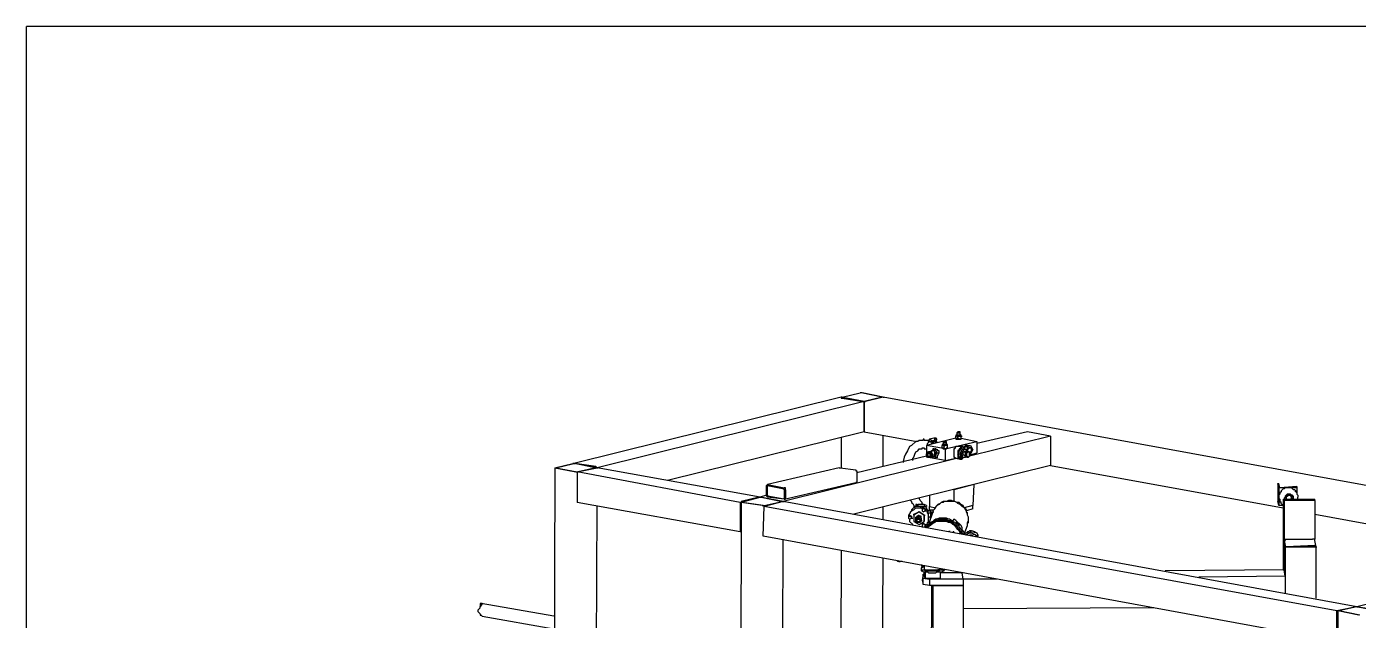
# Model space of a CAD drawing. Extents: x 41 to 1544, y 35 to 1189.
# Drawn here: x 40.6 to 344.3, y 1053.4 to 1188.7 of the extents above; entities that cross this region are included whole.
import ezdxf

# ---------------------------------------------------------------- set-up
doc = ezdxf.new("R2010")
doc.units = 0
doc.layers.add('2345-64C-02_Sort_layout', color=7, linetype='CONTINUOUS')

msp = doc.modelspace()

# ---------------------------------------------------------------- linework, layer by layer
at = {"layer": '2345-64C-02_Sort_layout', "color": 7}
for points in [[(40.56, 35.04), (40.56, 1188.72)], [(1543.6801, 1188.72), (40.56, 1188.72)], [(226.32, 1104.24), (165.36, 1089.12)], [(231.6, 1103.28), (170.64, 1088.16)], [(231.6, 1103.28), (231.6, 1096.3199), (186.72, 1085.28)], [(226.32, 1104.24), (226.32, 1104)], [(231.6, 1103.28), (226.32, 1104.24)], [(226.56, 1104.24), (226.32, 1104.24), (226.32, 1104), (226.56, 1104)], [(226.56, 1104.24), (230.64, 1105.2)], [(226.56, 1104.24), (230.64, 1105.2)], [(226.56, 1104.24), (231.36, 1103.28), (231.6, 1103.28)], [(226.56, 1104), (231.36, 1103.28)], [(230.88, 1105.2), (230.64, 1105.2)], [(231.12, 1105.2), (230.64, 1105.2)], [(235.68, 1104.24), (230.88, 1105.2)], [(235.92, 1104.24), (231.12, 1105.2)], [(231.36, 1103.28), (231.84, 1103.28)], [(235.68, 1104.24), (231.6, 1103.28)], [(231.6, 1102.8), (231.6, 1103.28), (231.84, 1103.28)], [(231.6, 1096.8), (231.6, 1102.8)], [(235.92, 1104.24), (231.84, 1103.28)], [(235.92, 1104.24), (231.84, 1103.28)], [(235.92, 1104.24), (236.16, 1104.24)], [(409.2, 1072.5601), (235.92, 1104.24)], [(231.6, 1096.3199), (231.6, 1096.7999)], [(226.32, 1095.12), (226.32, 1088.16)], [(274.08, 1095.36), (274.08, 1088.64), (229.2, 1077.6)], [(231.6, 1096.3199), (243.6, 1094.16)], [(235.92, 1088.4), (235.92, 1095.6)], [(246.24, 1094.4), (245.28, 1094.4), (245.28, 1094.64), (245.04, 1094.64), (245.04, 1094.4), (244.08, 1094.4), (243.84, 1094.16), (243.36, 1094.16), (242.4, 1093.2), (241.92, 1092.96), (241.44, 1092), (240.96, 1091.28), (240.72, 1090.5599), (240.48, 1089.6), (240.48, 1089.36)], [(252.48, 1094.88), (245.76, 1093.2)], [(246, 1093.2), (246, 1093.6799), (246.24, 1093.9199), (246.24, 1094.16), (247.2, 1093.92)], [(246.48, 1094.64), (246.24, 1094.4)], [(246.48, 1094.4), (246.24, 1094.4), (246.24, 1094.16), (246.48, 1094.16), (246.48, 1094.4)], [(246.24, 1094.16), (246.48, 1094.16)], [(246.24, 1094.16), (246.48, 1094.16)], [(246.24, 1094.16), (246.48, 1094.16)], [(247.44, 1094.88), (246.48, 1094.64)], [(246.96, 1094.4), (246.72, 1094.64), (246.48, 1094.64)], [(246.48, 1094.16), (246.96, 1094.16), (246.96, 1094.4)], [(246.72, 1094.16), (246.96, 1094.16)], [(246.72, 1094.16), (246.96, 1094.16)], [(246.96, 1094.16), (247.2, 1094.4), (247.44, 1094.4)], [(246.96, 1093.4399), (246.96, 1093.6799), (247.44, 1094.16), (247.68, 1094.16), (247.92, 1093.9199)], [(246.96, 1094.16), (247.2, 1094.16)], [(246.96, 1093.4399), (246.96, 1093.6799), (247.2, 1093.9199)], [(247.2, 1093.92), (247.2, 1094.16), (247.2, 1094.4), (247.92, 1094.4)], [(247.2, 1093.92), (247.44, 1094.16), (247.92, 1094.16)], [(247.2, 1093.92), (247.44, 1093.92)], [(247.68, 1094.88), (247.44, 1094.88)], [(247.68, 1094.88), (247.44, 1094.88)], [(247.68, 1094.4), (247.44, 1094.4)], [(248.4, 1093.92), (247.92, 1093.9199), (247.44, 1094.16)], [(247.68, 1094.64), (247.68, 1094.88)], [(247.92, 1094.88), (247.68, 1094.88)], [(247.68, 1094.88), (247.92, 1094.88)], [(247.68, 1094.88), (247.92, 1094.88)], [(247.68, 1094.88), (247.92, 1094.88), (247.68, 1094.88)], [(247.68, 1094.88), (247.92, 1094.88)], [(247.68, 1094.4), (247.68, 1094.64)], [(248.16, 1094.64), (247.68, 1094.64)], [(247.68, 1094.16), (247.92, 1094.16)], [(248.16, 1094.64), (247.92, 1094.88)], [(247.92, 1094.88), (248.16, 1094.88)], [(248.16, 1094.64), (247.92, 1094.4), (248.16, 1094.4)], [(247.92, 1094.16), (247.92, 1094.4)], [(247.92, 1094.16), (247.92, 1093.9199)], [(247.92, 1094.16), (248.16, 1094.16)], [(249.6, 1093.6801), (249.6, 1093.4399), (249.36, 1093.4399), (249.36, 1093.2)], [(249.6, 1094.16), (249.6, 1093.92)], [(249.84, 1093.92), (250.32, 1093.9199), (250.32, 1094.16), (249.6, 1094.16), (249.6, 1093.9199), (249.84, 1093.9199), (249.6, 1093.9199)], [(249.6, 1093.92), (249.6, 1093.4399)], [(250.32, 1093.4399), (249.6, 1093.4399)], [(250.32, 1093.92), (249.84, 1093.9199)], [(250.08, 1092.48), (257.28, 1094.16)], [(250.32, 1093.92), (250.32, 1094.16)], [(250.32, 1093.4399), (250.32, 1093.92)], [(250.56, 1093.2), (250.56, 1093.4399), (250.32, 1093.4399), (250.32, 1093.6799)], [(250.56, 1093.2), (250.56, 1093.4399)], [(252.72, 1095.84), (252.72, 1095.6), (252.48, 1095.6), (252.48, 1095.36)], [(252.72, 1095.36), (252.48, 1095.36)], [(252.96, 1094.88), (252.96, 1094.64), (252.72, 1094.64), (252.48, 1094.88), (252.48, 1095.36)], [(252.72, 1095.36), (252.48, 1095.36)], [(252.48, 1094.88), (252.72, 1094.88)], [(252.48, 1094.88), (252.72, 1094.88)], [(252.48, 1094.88), (252.48, 1094.64), (252.72, 1094.64)], [(252.96, 1096.3199), (252.72, 1096.08)], [(252.96, 1096.08), (253.44, 1096.08), (253.44, 1096.3199), (252.96, 1096.3199), (252.96, 1096.08), (252.72, 1096.08)], [(252.72, 1096.08), (252.72, 1095.6)], [(253.44, 1095.6), (252.72, 1095.6)], [(252.72, 1095.36), (253.44, 1095.36)], [(252.96, 1095.12), (252.96, 1095.36), (252.72, 1095.36)], [(252.72, 1094.64), (253.44, 1094.64), (253.68, 1094.64), (253.68, 1094.88), (253.68, 1095.36)], [(253.44, 1096.08), (252.96, 1096.08)], [(253.44, 1095.36), (253.2, 1095.36), (252.96, 1095.12)], [(253.68, 1094.88), (253.44, 1094.64), (253.2, 1094.64), (252.96, 1094.88), (252.96, 1095.12)], [(253.44, 1096.08), (253.44, 1096.3199)], [(253.44, 1095.6), (253.44, 1096.08)], [(253.68, 1095.36), (253.68, 1095.6), (253.44, 1095.84)], [(253.68, 1095.36), (253.44, 1095.36)], [(253.68, 1094.88), (253.68, 1095.36), (253.44, 1095.36)], [(253.68, 1095.36), (253.92, 1095.36)], [(253.68, 1094.88), (257.28, 1094.16)], [(274.08, 1095.36), (255.6, 1090.8)], [(268.8, 1096.3199), (257.28, 1093.6801)], [(257.28, 1094.16), (257.28, 1091.52)], [(274.08, 1095.36), (268.8, 1096.3199)], [(245.76, 1090.8), (229.92, 1086.96)], [(242.64, 1089.84), (242.64, 1090.3199), (242.88, 1090.5599), (243.12, 1091.28), (243.36, 1091.76), (243.84, 1092), (244.08, 1092.48), (244.8, 1092.48), (244.8, 1092.72), (245.28, 1092.72), (245.28, 1092.48), (245.76, 1092.48)], [(250.08, 1092.48), (245.76, 1093.2)], [(245.76, 1093.2), (245.76, 1090.5601)], [(246.48, 1090.5601), (246, 1090.5599), (246, 1090.7999), (245.76, 1091.0399), (245.76, 1091.28), (246, 1091.52), (246, 1091.76), (246.24, 1091.76)], [(246, 1091.52), (245.76, 1091.28), (245.76, 1091.0399), (246, 1090.7999), (246, 1090.5599), (246.24, 1090.5599)], [(250.08, 1089.84), (245.76, 1090.5601)], [(246.48, 1090.8), (246.72, 1091.0399), (246.72, 1091.28), (246.48, 1091.28), (246.48, 1091.52), (246.24, 1091.52), (246, 1091.28), (246, 1091.0399), (246.24, 1090.7999), (246.48, 1090.7999)], [(246.24, 1091.76), (246.48, 1091.76)], [(246.48, 1090.5601), (246.72, 1090.5599), (246.72, 1091.52), (246.48, 1091.76), (246.24, 1091.76)], [(246.48, 1090.5601), (246.72, 1090.5599), (246.96, 1090.7999), (246.96, 1091.28), (246.72, 1091.52), (246.72, 1091.76), (246.24, 1091.76)], [(247.2, 1092), (246.48, 1091.76)], [(246.72, 1090.5601), (246.96, 1090.5599), (246.96, 1090.7999), (247.2, 1091.0399), (247.2, 1091.28), (246.96, 1091.52), (246.96, 1091.76), (246.48, 1091.76)], [(246.48, 1091.76), (246.96, 1091.76), (246.96, 1091.52), (247.2, 1091.28), (247.2, 1090.7999), (246.96, 1090.7999), (246.96, 1090.5599), (246.72, 1090.5599)], [(246.48, 1090.5601), (246.72, 1090.5601)], [(246.96, 1090.8), (246.96, 1091.52), (246.72, 1091.76)], [(246.72, 1090.5601), (246.96, 1090.5601)], [(246.96, 1092), (247.2, 1092.24)], [(246.96, 1090.5601), (247.44, 1090.8)], [(246.96, 1090.5601), (247.2, 1090.5599), (247.44, 1090.3199), (247.68, 1090.3199)], [(247.68, 1092.48), (247.2, 1092.24)], [(248.16, 1091.52), (248.16, 1091.76), (247.92, 1092), (247.92, 1092.24), (247.68, 1092.24), (247.44, 1092.48), (247.2, 1092.48), (247.2, 1092.24)], [(247.44, 1090.8), (247.68, 1090.7999), (247.68, 1091.76), (247.44, 1092), (247.2, 1092)], [(247.92, 1091.28), (247.92, 1091.52), (247.68, 1091.76), (247.68, 1092), (247.44, 1092)], [(248.16, 1090.5601), (248.64, 1091.52), (248.64, 1092), (248.4, 1092), (248.4, 1092.24), (248.16, 1092.24), (247.92, 1092.48), (247.68, 1092.48)], [(247.68, 1090.3199), (248.16, 1091.52)], [(247.68, 1090.8), (247.68, 1091.0399), (247.92, 1091.0399), (247.92, 1091.28)], [(247.68, 1090.3199), (248.16, 1090.5601)], [(247.68, 1090.3199), (248.16, 1090.5601)], [(248.16, 1091.52), (248.64, 1091.52)], [(248.16, 1090.5601), (248.4, 1090.5601)], [(249.6, 1093.2), (249.36, 1093.2)], [(249.84, 1092.72), (249.84, 1092.48), (249.6, 1092.48), (249.36, 1092.72), (249.36, 1093.2)], [(249.6, 1093.2), (249.36, 1093.2)], [(249.36, 1092.72), (249.6, 1092.72)], [(249.36, 1092.72), (249.6, 1092.72)], [(249.36, 1092.72), (249.6, 1092.48)], [(249.6, 1093.2), (250.08, 1093.2)], [(249.84, 1092.96), (249.84, 1093.2), (249.6, 1093.2)], [(249.6, 1092.48), (250.08, 1092.48), (250.32, 1092.48), (250.56, 1092.72), (250.56, 1093.2)], [(250.08, 1093.2), (249.84, 1092.96)], [(250.56, 1092.72), (250.32, 1092.72), (250.32, 1092.48), (250.08, 1092.48), (249.84, 1092.72), (249.84, 1092.96)], [(250.56, 1093.2), (250.32, 1093.2), (250.08, 1093.2)], [(250.56, 1092.72), (250.56, 1093.2), (250.08, 1093.2)], [(250.08, 1092.48), (250.08, 1089.84)], [(252.72, 1092.96), (252.48, 1092.96), (252.24, 1092.72), (252.24, 1092.48), (252, 1092.48), (252, 1090.5599), (252.24, 1090.5599), (252.24, 1090.3199), (252.48, 1090.3199)], [(252.96, 1092.96), (252.72, 1092.96)], [(253.92, 1092.96), (252.96, 1092.96)], [(253.68, 1092.96), (253.68, 1092.72), (253.44, 1092.72), (253.44, 1092.48), (253.2, 1092.48), (253.2, 1092.24), (252.96, 1092), (252.96, 1090.5599), (253.44, 1090.08), (253.92, 1090.08), (253.92, 1090.3199), (254.16, 1090.3199)], [(253.44, 1092.48), (252.96, 1091.28)], [(253.44, 1091.28), (252.96, 1091.28)], [(253.44, 1090.3199), (252.96, 1091.28)], [(253.44, 1092.48), (254.16, 1092.72)], [(253.68, 1092.24), (253.44, 1092.48)], [(254.16, 1092.24), (253.92, 1092.24), (253.68, 1092), (253.68, 1091.76), (253.44, 1091.52), (253.44, 1091.0399), (253.68, 1090.7999), (253.68, 1090.5599), (253.92, 1090.5599)], [(253.68, 1092.24), (253.44, 1091.28)], [(253.68, 1090.3199), (253.44, 1091.28)], [(254.4, 1092.48), (254.4, 1092.72), (254.16, 1092.72), (254.16, 1092.96), (253.68, 1092.96)], [(253.68, 1092.24), (254.64, 1092.48), (254.64, 1092.24)], [(254.4, 1092.24), (254.16, 1092.24), (254.16, 1092), (253.92, 1091.76), (253.92, 1091.52), (253.68, 1091.28), (253.68, 1091.0399), (253.92, 1091.0399), (253.92, 1090.5599), (254.64, 1090.5599), (254.88, 1090.7999)], [(253.68, 1090.3199), (254.4, 1090.5601), (254.64, 1090.5601)], [(253.92, 1090.5601), (254.16, 1090.5601)], [(254.64, 1092.48), (254.16, 1092.72)], [(254.4, 1092.24), (254.16, 1092.24)], [(254.4, 1091.04), (254.16, 1091.0399), (254.16, 1091.76), (254.4, 1091.76)], [(255.12, 1093.2), (254.64, 1093.2), (254.64, 1092.96), (254.4, 1092.96), (254.4, 1092.72)], [(254.4, 1092.72), (254.88, 1093.2), (255.12, 1093.2)], [(254.64, 1092.96), (254.4, 1092.48)], [(254.64, 1092.24), (254.4, 1092.24)], [(254.88, 1091.76), (254.88, 1092.24), (254.4, 1092.24)], [(254.88, 1091.76), (254.4, 1091.76)], [(254.4, 1091.76), (254.64, 1091.76)], [(254.4, 1091.04), (254.64, 1090.8)], [(254.4, 1090.5601), (254.64, 1090.5601)], [(254.64, 1092.96), (255.36, 1093.2), (255.84, 1093.2)], [(254.64, 1092.96), (255.12, 1092.96)], [(255.12, 1091.76), (254.88, 1091.76), (254.64, 1091.52), (254.64, 1090.7999), (254.88, 1090.7999), (254.88, 1090.5599)], [(254.88, 1090.8), (254.64, 1090.5601)], [(255.12, 1093.2), (254.88, 1093.2)], [(255.12, 1092.96), (254.88, 1092)], [(255.36, 1091.76), (255.12, 1091.76), (255.12, 1091.52), (254.88, 1091.52), (254.88, 1090.7999), (255.12, 1090.7999), (255.12, 1090.5599), (255.36, 1090.5599), (255.6, 1090.7999), (255.6, 1091.76), (255.36, 1091.76)], [(254.88, 1090.5601), (255.12, 1090.5601)], [(255.12, 1093.2), (255.36, 1093.2)], [(255.12, 1092.96), (255.84, 1093.2), (256.32, 1092.24)], [(256.08, 1092.24), (256.08, 1092.48), (255.84, 1092.72), (255.36, 1092.72), (255.36, 1092.48), (255.12, 1092.24), (255.12, 1091.76)], [(256.08, 1092.24), (256.08, 1092.48), (255.84, 1092.72), (255.36, 1092.72), (255.36, 1092.48), (255.12, 1092.24), (255.12, 1091.76)], [(255.36, 1091.76), (255.12, 1091.76)], [(255.6, 1092.72), (255.84, 1092.72)], [(255.6, 1091.52), (255.84, 1091.52), (255.84, 1091.76), (256.08, 1092), (256.08, 1092.24)], [(255.6, 1091.52), (255.84, 1091.52), (255.84, 1091.76), (256.08, 1092), (256.08, 1092.24)], [(255.6, 1091.04), (257.28, 1091.52)], [(255.6, 1091.28), (255.84, 1091.28)], [(255.84, 1091.28), (256.32, 1092.24)], [(161.04, 1088.16), (160.32, 864)], [(161.04, 1088.16), (165.12, 1089.12)], [(161.04, 1088.16), (165.84, 1087.2)], [(161.28, 1088.16), (165.36, 1089.12)], [(161.28, 1088.16), (166.08, 1087.2), (166.32, 1087.2)], [(165.6, 1089.12), (165.12, 1089.12)], [(170.64, 1088.16), (165.36, 1089.12)], [(165.36, 1089.12), (165.6, 1089.12)], [(165.6, 1089.12), (165.36, 1089.12)], [(170.4, 1088.16), (170.16, 1088.16), (165.6, 1089.12)], [(170.4, 1088.4), (165.6, 1089.12)], [(166.08, 1087.2), (170.64, 1088.16)], [(170.4, 1088.16), (166.32, 1087.2)], [(170.4, 1088.16), (166.32, 1087.2)], [(170.4, 1088.16), (170.64, 1088.16), (170.4, 1088.4)], [(170.64, 1088.16), (170.88, 1088.16)], [(207.84, 1081.4399), (170.64, 1088.16)], [(225.84, 1088.16), (209.52, 1084.3199)], [(252.96, 1090.3199), (213.12, 1080.48)], [(225.84, 1088.16), (226.08, 1088.16)], [(226.08, 1088.16), (229.68, 1087.6801)], [(229.68, 1087.6801), (229.68, 1087.4399), (229.92, 1087.4399), (229.92, 1087.2), (229.92, 1085.04)], [(250.08, 1089.84), (252.48, 1090.3199)], [(252.48, 1090.3199), (253.44, 1090.08)], [(253.68, 1090.3199), (253.44, 1090.3199)], [(274.08, 1088.64), (327.12, 1079.04)], [(165.84, 1087.2), (166.32, 1087.2)], [(166.08, 1087.2), (166.08, 1080.24)], [(203.28, 1080.24), (166.08, 1087.2)], [(209.52, 1084.3199), (209.28, 1084.08)], [(209.52, 1084.3199), (213.36, 1083.6)], [(213.36, 1080.96), (229.68, 1084.8)], [(229.92, 1085.04), (229.92, 1084.7999), (229.68, 1084.7999)], [(256.56, 1084.3199), (252, 1083.12)], [(256.56, 1084.3199), (256.32, 1079.52)], [(326.16, 1083.6), (325.92, 1084.5601), (326.16, 1084.5601)], [(325.92, 1084.5601), (325.92, 1080.48)], [(326.4, 1083.6), (326.16, 1084.5601)], [(203.28, 1080.24), (207.84, 1081.4399), (208.08, 1081.4399)], [(207.6, 1081.4399), (203.52, 1080.48)], [(208.08, 1081.4399), (207.84, 1081.4399), (203.76, 1080.48)], [(208.08, 1081.4399), (207.6, 1081.4399)], [(209.28, 1081.92), (207.84, 1081.4399)], [(213.12, 1080.48), (207.84, 1081.4399)], [(207.84, 1081.4399), (208.08, 1081.4399)], [(208.08, 1081.4399), (212.88, 1080.48)], [(208.08, 1081.4399), (212.88, 1080.48), (213.12, 1080.48), (212.88, 1080.48)], [(209.28, 1081.92), (209.28, 1084.08)], [(209.28, 1081.92), (209.28, 1081.6799), (209.52, 1081.6799), (209.52, 1081.4399)], [(209.52, 1084.08), (213.36, 1083.36)], [(209.52, 1084.08), (209.52, 1083.84)], [(209.52, 1081.92), (209.52, 1083.84)], [(209.52, 1081.92), (209.52, 1081.6799)], [(213.36, 1080.96), (209.52, 1081.6801)], [(213.36, 1080.96), (209.52, 1081.4399)], [(213.6, 1083.12), (213.6, 1083.6), (213.36, 1083.6)], [(213.36, 1083.12), (213.36, 1083.36)], [(213.36, 1083.12), (213.36, 1081.2)], [(213.6, 1083.12), (213.6, 1081.2)], [(246.48, 1081.92), (246.48, 1079.28)], [(252, 1083.12), (252, 1080.48)], [(330, 1082.64), (330, 1082.88), (329.76, 1083.12), (329.52, 1083.12), (329.04, 1083.6), (327.6, 1083.6), (327.36, 1083.36), (327.12, 1083.36), (326.64, 1082.88), (326.64, 1082.64), (326.4, 1082.4), (326.4, 1082.16), (326.16, 1081.9199), (326.16, 1081.2), (326.4, 1080.96), (326.4, 1080.48)], [(326.16, 1083.6), (326.16, 1079.52)], [(330.24, 1083.6), (326.16, 1083.6)], [(330.24, 1083.84), (326.4, 1083.6)], [(329.52, 1080.96), (329.52, 1081.6799), (329.28, 1081.6799), (329.28, 1081.9199), (329.04, 1081.9199), (328.8, 1082.16), (328.08, 1082.16), (327.6, 1081.6799), (327.6, 1081.4399), (327.36, 1081.2), (327.6, 1080.96)], [(327.84, 1081.6801), (328.32, 1082.16), (328.32, 1081.92), (328.32, 1081.9199), (328.08, 1081.9199), (328.08, 1081.6799)], [(328.08, 1081.6801), (328.08, 1081.6799), (327.84, 1081.6799)], [(327.84, 1081.6801), (328.08, 1081.6801)], [(328.08, 1081.6801), (327.84, 1081.6799), (327.84, 1081.2), (327.84, 1081.4399), (327.84, 1081.6799)], [(327.84, 1081.6801), (327.84, 1080.96), (327.84, 1081.2)], [(328.08, 1081.6801), (328.32, 1081.9199), (328.8, 1081.9199)], [(329.04, 1081.6801), (328.32, 1082.16)], [(328.32, 1081.92), (328.56, 1081.9199), (328.8, 1081.9199)], [(328.8, 1081.92), (328.8, 1081.6799), (329.04, 1081.6799)], [(328.8, 1081.92), (328.8, 1081.6799), (329.04, 1081.6799), (329.04, 1081.2), (329.04, 1080.96), (328.8, 1080.96)], [(329.04, 1081.6801), (329.28, 1081.6801)], [(329.04, 1081.2), (329.04, 1081.6799)], [(329.28, 1080.96), (329.28, 1081.2), (329.52, 1081.4399), (329.28, 1081.6799), (329.28, 1081.9199)], [(329.76, 1082.88), (330.24, 1082.4), (330.24, 1082.16), (330.48, 1081.9199), (330.48, 1081.4399)], [(330.24, 1082.4), (330, 1082.64)], [(330.24, 1083.84), (330.24, 1083.6)], [(330.24, 1083.6), (330.24, 1082.16)], [(330.48, 1080.96), (330.48, 1081.2), (330.48, 1081.4399)], [(203.28, 1073.52), (166.08, 1080.24)], [(170.4, 1014.48), (170.64, 1079.52)], [(203.52, 1080.24), (203.04, 856.32)], [(203.28, 1080.24), (203.28, 1073.52)], [(203.52, 1080.48), (203.52, 1080.24)], [(208.32, 1079.52), (203.52, 1080.24)], [(203.76, 1080.48), (203.76, 1080.24)], [(208.56, 1079.52), (203.76, 1080.24)], [(208.32, 1079.52), (208.8, 1079.52)], [(208.56, 1079.52), (208.8, 1079.52), (212.88, 1080.48)], [(339.36, 1048.5601), (208.56, 1072.5601), (208.8, 1079.28)], [(208.8, 1079.52), (212.88, 1080.48)], [(213.12, 1080.48), (208.8, 1079.28)], [(339.36, 1055.52), (208.8, 1079.28)], [(213.12, 1080.48), (213.36, 1080.48)], [(343.92, 1056.48), (213.12, 1080.48)], [(213.36, 1080.96), (213.36, 1081.2)], [(213.36, 1080.96), (213.6, 1080.96), (213.6, 1081.2)], [(235.92, 1076.4), (235.92, 1079.28)], [(241.92, 1077.12), (241.92, 1077.6), (242.16, 1077.84), (242.16, 1078.08), (242.64, 1078.5599), (242.88, 1078.5599), (243.36, 1079.0399), (244.56, 1079.0399), (244.8, 1078.7999)], [(242.16, 1080.72), (242.4, 1080.48), (242.4, 1080.24), (242.64, 1080), (242.88, 1079.52), (242.88, 1079.28), (243.12, 1079.0399)], [(245.04, 1079.28), (243.12, 1079.28), (242.4, 1078.5599), (242.4, 1078.3199), (242.16, 1078.08)], [(243.36, 1079.76), (243.36, 1079.52)], [(243.36, 1079.76), (243.84, 1079.76)], [(243.6, 1079.76), (243.36, 1079.76)], [(243.36, 1079.76), (243.6, 1079.76), (243.84, 1079.76)], [(243.36, 1079.52), (243.84, 1079.52)], [(243.36, 1079.52), (243.36, 1079.28)], [(243.6, 1079.76), (243.84, 1079.76)], [(243.6, 1079.76), (243.84, 1079.76)], [(243.6, 1079.76), (243.84, 1079.76)], [(243.6, 1079.76), (243.84, 1079.76)], [(245.76, 1079.52), (245.28, 1079.76), (243.84, 1079.76)], [(243.84, 1079.76), (243.84, 1079.52)], [(243.84, 1079.52), (243.84, 1079.28)], [(245.04, 1079.76), (244.8, 1080), (244.8, 1080.24), (244.32, 1080.72), (244.08, 1081.2)], [(244.32, 1079.28), (244.8, 1079.28), (245.04, 1079.28)], [(245.04, 1079.28), (244.8, 1079.28), (244.56, 1079.28)], [(244.8, 1078.8), (245.04, 1079.28)], [(244.8, 1078.8), (245.04, 1079.04)], [(245.52, 1078.5601), (245.52, 1078.7999), (245.28, 1078.7999), (245.28, 1079.0399), (245.04, 1079.0399), (244.8, 1078.7999)], [(245.04, 1078.8), (244.8, 1078.8)], [(244.8, 1078.8), (244.8, 1078.3199)], [(244.8, 1078.8), (245.04, 1078.8)], [(244.8, 1078.3199), (245.04, 1078.08)], [(245.04, 1079.28), (245.52, 1079.28), (245.76, 1079.0399), (245.76, 1078.7999)], [(245.04, 1078.8), (245.04, 1079.04), (245.52, 1078.8)], [(245.52, 1078.8), (245.04, 1078.8)], [(245.04, 1078.08), (245.52, 1078.3199)], [(245.28, 1079.76), (245.28, 1079.28)], [(245.52, 1079.28), (245.76, 1079.28)], [(245.52, 1078.3199), (245.52, 1078.8)], [(245.52, 1078.8), (245.76, 1078.8)], [(245.52, 1078.8), (245.52, 1078.3199), (245.76, 1078.3199)], [(245.52, 1078.5601), (245.76, 1078.8)], [(245.52, 1074.96), (246, 1075.4399), (246, 1075.6799), (246.24, 1075.9199), (246.24, 1077.6), (246, 1077.84), (246, 1078.08), (245.52, 1078.5599)], [(245.76, 1079.52), (245.76, 1079.28), (245.76, 1079.52)], [(245.76, 1078.8), (246, 1078.5599), (246, 1078.3199), (246.24, 1078.3199)], [(246, 1077.84), (246.24, 1078.3199)], [(246.72, 1078.3199), (246.24, 1078.3199)], [(246.48, 1079.28), (247.92, 1079.04)], [(246.48, 1078.5601), (246.48, 1079.28)], [(246.48, 1079.28), (247.92, 1079.04)], [(246.48, 1078.5601), (247.44, 1078.5601)], [(246.72, 1078.08), (246.72, 1078.3199), (246.72, 1078.08), (246.96, 1078.08), (246.96, 1077.84)], [(251.04, 1080.72), (250.8, 1080.72), (250.32, 1080.48), (249.6, 1080.48), (249.12, 1080.24), (248.64, 1079.76), (248.16, 1079.52), (247.68, 1079.0399), (247.44, 1078.5599), (247.2, 1078.3199), (247.2, 1078.08)], [(251.04, 1080.48), (249.84, 1080.48), (249.6, 1080.24), (249.12, 1080.24), (248.88, 1080), (248.4, 1079.76), (247.92, 1079.28), (247.68, 1078.7999), (247.2, 1078.3199), (247.2, 1078.08)], [(251.04, 1080.48), (249.84, 1080.48), (249.6, 1080.24), (249.12, 1080.24), (248.88, 1080), (248.4, 1079.76), (247.92, 1079.28), (247.68, 1078.7999), (247.2, 1078.3199), (247.2, 1078.08)], [(255.12, 1075.2), (255.12, 1075.4399), (255.36, 1075.6799), (255.36, 1076.88), (255.12, 1077.36), (255.12, 1077.84), (254.88, 1078.08), (254.88, 1078.5599), (254.4, 1079.0399), (254.16, 1079.52), (253.68, 1079.76), (253.2, 1080.24), (252.72, 1080.24), (252.24, 1080.48), (252, 1080.48), (251.52, 1080.72), (251.04, 1080.72)], [(255.12, 1074.96), (255.12, 1075.6799), (255.36, 1076.16), (255.36, 1076.88), (255.12, 1077.36), (255.12, 1077.6), (254.88, 1078.08), (254.88, 1078.3199), (254.64, 1078.7999), (254.4, 1079.0399), (253.92, 1079.28), (253.44, 1079.76), (252.96, 1080), (252.72, 1080.24), (252.24, 1080.48), (251.04, 1080.48)], [(255.12, 1074.96), (255.12, 1075.6799), (255.36, 1076.16), (255.36, 1076.88), (255.12, 1077.36), (255.12, 1077.6), (254.88, 1078.08), (254.88, 1078.3199), (254.64, 1078.7999), (254.4, 1079.0399), (253.92, 1079.28), (253.44, 1079.76), (252.96, 1080), (252.72, 1080.24), (252.24, 1080.48), (251.04, 1080.48)], [(256.32, 1079.52), (254.4, 1079.04)], [(256.32, 1079.52), (254.4, 1079.04)], [(256.32, 1078.8), (254.88, 1078.3199)], [(256.32, 1078.8), (256.32, 1079.52)], [(326.16, 1079.52), (325.92, 1080.48)], [(327.12, 1079.52), (326.16, 1079.52)], [(327.12, 1079.52), (326.64, 1080), (326.64, 1080.24), (326.4, 1080.48), (326.4, 1080.96)], [(326.4, 1080.48), (326.64, 1080.24)], [(327.12, 1080.96), (327.12, 1064.88)], [(327.12, 1080.96), (327.36, 1080.72), (327.36, 1064.88)], [(327.12, 1080.96), (334.32, 1080.96)], [(334.32, 1080.72), (327.36, 1080.72)], [(327.84, 1080.96), (327.84, 1081.2)], [(327.84, 1080.96), (328.08, 1080.96)], [(327.84, 1080.96), (328.08, 1080.96)], [(329.04, 1080.96), (329.04, 1081.2)], [(329.04, 1080.96), (329.28, 1080.96)], [(334.32, 1080.72), (334.32, 1080.96)], [(334.32, 1080.72), (334.32, 1071.84)], [(241.92, 1077.6), (241.68, 1077.36)], [(241.68, 1077.36), (241.68, 1076.88)], [(241.68, 1077.12), (241.92, 1077.36)], [(241.92, 1077.12), (241.68, 1077.12), (241.68, 1076.64)], [(241.92, 1077.12), (241.68, 1077.12)], [(241.68, 1077.12), (241.68, 1076.64)], [(241.68, 1077.12), (241.92, 1077.12)], [(241.68, 1076.64), (241.92, 1076.4)], [(242.16, 1078.08), (241.92, 1077.6)], [(241.92, 1077.36), (242.4, 1077.12)], [(242.4, 1077.12), (242.4, 1076.88), (241.92, 1077.12), (241.92, 1077.36)], [(241.92, 1076.4), (242.4, 1076.64)], [(241.92, 1076.4), (241.92, 1075.9199), (242.64, 1075.2)], [(242.4, 1077.12), (242.4, 1076.64)], [(242.4, 1076.64), (242.4, 1076.88)], [(242.4, 1076.64), (242.64, 1076.64)], [(244.08, 1078.08), (242.88, 1077.36)], [(242.88, 1077.36), (242.88, 1077.6), (244.08, 1078.08)], [(242.88, 1077.36), (242.88, 1075.92)], [(242.88, 1075.92), (244.08, 1075.2)], [(244.56, 1076.4), (244.56, 1077.12), (244.08, 1077.12), (244.08, 1077.36), (243.84, 1077.12), (243.6, 1077.12), (243.6, 1076.88), (243.36, 1076.88)], [(243.36, 1076.64), (243.36, 1076.88), (243.6, 1076.88), (243.84, 1077.12), (244.08, 1077.12), (244.56, 1076.64), (244.56, 1076.16)], [(243.36, 1076.88), (243.36, 1076.64)], [(244.56, 1076.16), (244.56, 1076.64), (244.32, 1076.88), (243.36, 1076.88), (243.36, 1076.64)], [(243.36, 1076.64), (243.6, 1076.64)], [(243.36, 1076.16), (243.36, 1076.4), (243.36, 1076.64)], [(244.56, 1076.16), (244.56, 1075.9199), (244.32, 1075.9199), (244.32, 1075.6799), (243.6, 1075.6799), (243.6, 1075.9199), (243.36, 1075.9199), (243.36, 1076.16)], [(243.6, 1076.16), (243.6, 1075.9199), (244.08, 1075.9199), (244.32, 1076.16), (244.32, 1076.4), (244.08, 1076.64), (243.6, 1076.64), (243.6, 1076.16)], [(244.32, 1076.88), (244.08, 1076.88), (243.84, 1076.88)], [(243.84, 1076.64), (243.84, 1076.4), (244.32, 1076.4)], [(245.28, 1077.36), (244.08, 1078.08)], [(244.08, 1078.08), (244.32, 1078.08)], [(244.08, 1078.08), (245.28, 1077.36)], [(244.08, 1075.2), (245.28, 1075.92)], [(244.56, 1076.16), (244.56, 1076.4)], [(244.56, 1076.16), (244.8, 1076.16)], [(244.8, 1075.2), (245.04, 1075.4399)], [(245.04, 1075.4399), (244.8, 1075.2)], [(244.8, 1075.2), (244.8, 1074.72)], [(244.8, 1075.2), (245.04, 1075.2)], [(245.04, 1075.4399), (245.52, 1075.2)], [(245.52, 1075.2), (245.04, 1075.4399)], [(245.04, 1075.4399), (245.28, 1075.4399)], [(245.28, 1075.92), (245.28, 1077.36)], [(245.28, 1077.36), (245.52, 1077.36)], [(245.28, 1077.36), (245.28, 1076.16), (245.28, 1075.92)], [(251.76, 1075.92), (251.52, 1076.16), (251.04, 1076.4), (250.8, 1076.4), (250.32, 1076.64), (248.64, 1076.64), (248.16, 1076.4), (247.92, 1076.4), (247.44, 1076.16), (247.2, 1075.9199), (246.72, 1075.6799), (245.52, 1074.48)], [(245.52, 1074.96), (245.52, 1075.2)], [(245.52, 1075.2), (245.52, 1074.72)], [(245.52, 1074.72), (245.52, 1075.2)], [(245.52, 1075.2), (245.76, 1075.2)], [(253.68, 1073.04), (253.2, 1074), (253.2, 1074.24), (252, 1075.4399), (251.52, 1075.6799), (251.28, 1075.9199), (250.8, 1075.9199), (250.32, 1076.16), (247.92, 1076.16), (247.68, 1075.9199), (247.2, 1075.6799), (246.96, 1075.4399), (246.48, 1075.2), (245.76, 1074.48), (245.76, 1074.72), (246, 1074.96), (246.48, 1075.2), (246.96, 1075.6799), (247.44, 1075.9199), (247.68, 1076.16), (248.16, 1076.16), (248.64, 1076.4), (250.32, 1076.4), (250.56, 1076.16), (251.04, 1076.16), (251.52, 1075.9199), (251.76, 1075.6799)], [(246.24, 1076.16), (246.24, 1076.64), (246.48, 1076.88), (246.24, 1077.12), (246.24, 1077.6), (246, 1077.84)], [(246, 1077.84), (246.72, 1077.84), (246.72, 1076.64)], [(253.44, 1073.04), (253.44, 1073.28), (253.2, 1073.76), (252.72, 1074.24), (252.48, 1074.72), (252.24, 1074.96), (251.76, 1075.2), (251.28, 1075.6799), (250.8, 1075.6799), (250.32, 1075.9199), (247.92, 1075.9199), (247.68, 1075.6799), (247.2, 1075.4399), (246.72, 1074.96), (246.24, 1074.72), (246, 1074.48)], [(246.48, 1075.6801), (246, 1075.6801)], [(247.2, 1078.08), (246.24, 1075.2)], [(246.24, 1075.92), (246.24, 1076.16)], [(246.72, 1078.08), (246.72, 1077.84), (246.72, 1076.64)], [(247.2, 1077.84), (246.96, 1077.84), (246.72, 1077.84)], [(246.96, 1077.36), (246.96, 1077.84)], [(247.2, 1078.08), (247.44, 1078.08)], [(254.16, 1073.04), (253.92, 1073.28), (253.92, 1073.76), (253.68, 1074), (253.44, 1074.48), (253.2, 1074.72), (252.96, 1075.2), (252.48, 1075.4399), (252.24, 1075.6799), (251.76, 1075.9199), (252, 1076.4)], [(252, 1076.4), (251.76, 1076.16)], [(251.76, 1075.92), (251.76, 1075.6801), (251.76, 1076.16)], [(253.68, 1073.04), (253.68, 1073.52), (253.44, 1073.76), (253.2, 1074.24), (252.96, 1074.48), (252.72, 1074.96), (252.24, 1075.2), (251.76, 1075.6799)], [(254.4, 1073.04), (254.4, 1073.28), (254.16, 1073.76), (253.92, 1074), (253.92, 1074.48), (253.68, 1074.96), (252.48, 1076.16), (252, 1076.4)], [(253.2, 1074.96), (252.72, 1075.4399), (252.72, 1075.6799), (252.48, 1075.6799), (252.72, 1075.6799), (253.2, 1075.2), (253.2, 1074.96)], [(255.12, 1074.96), (255.12, 1075.2)], [(334.32, 1077.6), (389.04, 1067.52)], [(203.52, 1073.52), (203.28, 1073.52)], [(244.8, 1074.72), (245.04, 1074.72)], [(244.8, 1074.72), (245.04, 1074.72)], [(245.28, 1074.72), (245.52, 1074.72), (245.52, 1074.96)], [(245.28, 1074.72), (245.52, 1074.72)], [(245.52, 1074.72), (245.76, 1074.72)], [(251.04, 1073.52), (251.04, 1073.76)], [(251.04, 1073.52), (251.04, 1073.76), (251.04, 1073.52)], [(252, 1073.52), (251.76, 1073.52)], [(252, 1073.52), (252, 1073.28)], [(254.4, 1073.04), (255.12, 1074.96)], [(255.12, 1073.52), (254.88, 1073.28), (254.4, 1073.0399)], [(254.4, 1073.04), (254.64, 1073.04)], [(255.84, 1073.52), (255.6, 1073.28), (255.12, 1073.0399), (254.64, 1072.8)], [(254.88, 1072.8), (254.88, 1073.0399), (255.12, 1073.0399)], [(256.08, 1073.76), (255.6, 1073.76), (255.36, 1073.52), (255.12, 1073.52)], [(255.12, 1073.04), (255.36, 1073.28), (256.32, 1073.28), (256.32, 1073.0399), (256.56, 1073.0399)], [(256.32, 1072.5601), (256.32, 1072.5599), (256.08, 1072.7999), (255.84, 1072.7999), (255.6, 1072.7999)], [(256.08, 1073.76), (255.84, 1073.52)], [(255.84, 1073.52), (256.08, 1073.28), (256.56, 1073.0399)], [(256.08, 1073.76), (256.32, 1073.76), (256.56, 1073.52), (256.8, 1073.52), (257.28, 1073.28), (257.52, 1072.7999), (257.52, 1072.5601)], [(256.8, 1073.28), (256.8, 1073.52), (256.56, 1073.52)], [(256.56, 1073.04), (257.04, 1072.7999), (257.52, 1072.5599)], [(256.56, 1073.04), (256.8, 1073.0399), (257.04, 1072.7999), (257.04, 1072.5599), (257.28, 1072.5599)], [(257.52, 1072.3199), (257.52, 1072.7999)], [(257.52, 1072.3199), (257.52, 1072.5601)], [(212.88, 1004.4), (213.12, 1071.84)], [(226.32, 1069.2), (226.08, 1004.64)], [(327.6, 1071.84), (327.6, 1071.6), (327.36, 1071.6)], [(327.36, 1071.6), (327.6, 1071.6)], [(327.36, 1071.6), (327.6, 1070.4)], [(327.36, 1071.6), (327.6, 1070.16)], [(327.36, 1071.6), (327.6, 1071.6)], [(327.6, 1070.16), (327.36, 1071.6), (327.6, 1071.6)], [(327.36, 1071.6), (327.36, 1064.88)], [(327.6, 1071.84), (333.84, 1071.84)], [(327.6, 1070.4), (327.6, 1070.16), (327.84, 1070.16)], [(327.84, 1070.16), (327.6, 1070.16)], [(327.6, 1070.16), (334.56, 1070.16)], [(327.6, 1070.16), (327.6, 1059.6)], [(334.32, 1070.4), (327.84, 1070.16)], [(334.32, 1070.16), (327.84, 1070.16)], [(334.32, 1071.6), (334.32, 1071.84), (333.84, 1071.84)], [(334.56, 1070.4), (334.32, 1071.6)], [(334.32, 1070.4), (334.56, 1070.4)], [(334.56, 1070.16), (334.32, 1070.16)], [(334.56, 1070.16), (334.56, 1070.4)], [(334.56, 1070.16), (334.8, 1070.16)], [(334.56, 1070.16), (334.56, 1058.4)], [(404.88, 1071.6), (343.92, 1056.48)], [(235.68, 1030.5601), (235.92, 1067.52)], [(240.24, 1066.8), (239.28, 1066.7999), (239.04, 1067.0399)], [(239.28, 1067.04), (239.52, 1066.7999), (239.76, 1066.7999)], [(244.56, 1066.08), (244.56, 1065.84), (244.8, 1065.84)], [(244.56, 1065.84), (244.8, 1065.84)], [(245.28, 1065.6), (245.04, 1065.6), (244.8, 1065.36), (244.56, 1065.36), (244.56, 1064.88), (245.28, 1064.88), (245.52, 1064.64)], [(244.56, 1065.12), (244.56, 1064.88)], [(244.56, 1064.88), (244.56, 1064.64), (244.8, 1064.64), (245.04, 1064.4), (245.52, 1064.4)], [(244.8, 1065.84), (245.04, 1065.6)], [(245.04, 1065.6), (244.8, 1065.6), (244.8, 1065.84)], [(245.04, 1063.92), (244.8, 1062.48), (245.04, 1061.52)], [(245.28, 1065.84), (245.04, 1065.6)], [(245.04, 1065.6), (245.28, 1065.6)], [(245.04, 1062.96), (245.04, 1063.92)], [(245.28, 1063.92), (245.04, 1063.92)], [(245.28, 1065.84), (245.28, 1064.88)], [(245.52, 1064.88), (245.28, 1064.88)], [(245.52, 1064.4), (245.52, 1062.96), (245.28, 1063.6801)], [(245.28, 1064.4), (245.28, 1063.6801)], [(245.52, 1064.64), (248.64, 1064.64), (248.88, 1064.88), (249.6, 1064.88), (249.6, 1065.12)], [(245.52, 1064.88), (248.4, 1064.88)], [(245.52, 1064.4), (246, 1064.4), (246.24, 1064.16), (247.92, 1064.16), (248.16, 1064.4), (249.36, 1064.4), (249.6, 1064.64), (249.84, 1064.64), (249.84, 1064.88)], [(248.64, 1064.88), (248.4, 1064.88)], [(248.88, 1065.12), (248.64, 1064.88)], [(248.88, 1064.4), (248.88, 1062.96)], [(253.92, 1064.16), (248.88, 1064.16)], [(249.84, 1064.88), (249.84, 1065.12)], [(250.08, 1064.88), (249.84, 1064.88)], [(254.16, 1062.72), (253.92, 1064.16)], [(254.16, 1062.72), (253.92, 1064.16)], [(254.16, 1064.16), (253.92, 1064.16)], [(327.36, 1064.88), (300.24, 1064.64)], [(327.6, 1063.4399), (307.92, 1063.2)], [(327.6, 1063.4399), (327.36, 1064.88)], [(327.6, 1063.4399), (327.6, 1059.6)], [(246.48, 1062.72), (246.48, 1061.28), (245.04, 1061.52), (245.04, 1062.96), (246.48, 1062.72)], [(245.52, 1062.96), (248.88, 1062.96)], [(254.16, 1062.72), (246.48, 1062.72)], [(254.16, 1062.72), (254.16, 1061.28), (246.48, 1061.28)], [(246.96, 1061.28), (246.72, 1004.64)], [(247.2, 1061.28), (246.96, 922.56), (253.92, 922.56)], [(247.2, 1061.28), (254.16, 1061.28)], [(254.16, 1061.28), (253.92, 922.56)], [(254.16, 1062.72), (254.16, 1056)], [(261.84, 1062.72), (254.16, 1062.72)], [(144.48, 1054.3199), (143.52, 1055.28), (143.52, 1055.52), (143.52, 1055.76), (144, 1056.24), (144, 1056.48), (144.48, 1056.96), (144.48, 1057.2), (144.24, 1057.2), (144, 1057.2), (144.24, 1057.2)], [(144, 1057.2), (144, 1056.48)], [(160.8, 1054.3199), (144.24, 1057.2)], [(144, 1054.8), (144, 1054.5601)], [(144, 1054.5601), (144, 1054.5599), (144.24, 1054.5599)], [(144.48, 1054.3199), (160.8, 1051.4399)], [(297.6, 1056.24), (254.16, 1056)], [(343.92, 1056.48), (339.36, 1055.52)], [(339.6, 1055.52), (339.36, 957.84)], [(339.36, 1048.5601), (339.36, 1055.52)], [(343.68, 1056.48), (339.6, 1055.52)], [(344.4, 1054.5601), (339.6, 1055.52)], [(344.16, 1056.48), (343.92, 1056.48), (339.84, 1055.52)], [(344.64, 1054.5601), (339.84, 1055.52)], [(344.16, 1056.48), (343.68, 1056.48)], [(349.2, 1055.52), (343.92, 1056.48)], [(343.92, 1056.48), (344.16, 1056.48)], [(343.92, 1056.48), (344.16, 1056.48)], [(344.16, 1056.48), (348.96, 1055.52)], [(344.16, 1056.48), (348.96, 1055.76)]]:
    msp.add_lwpolyline(points, dxfattribs=at)

doc.saveas('drawing.dxf')
